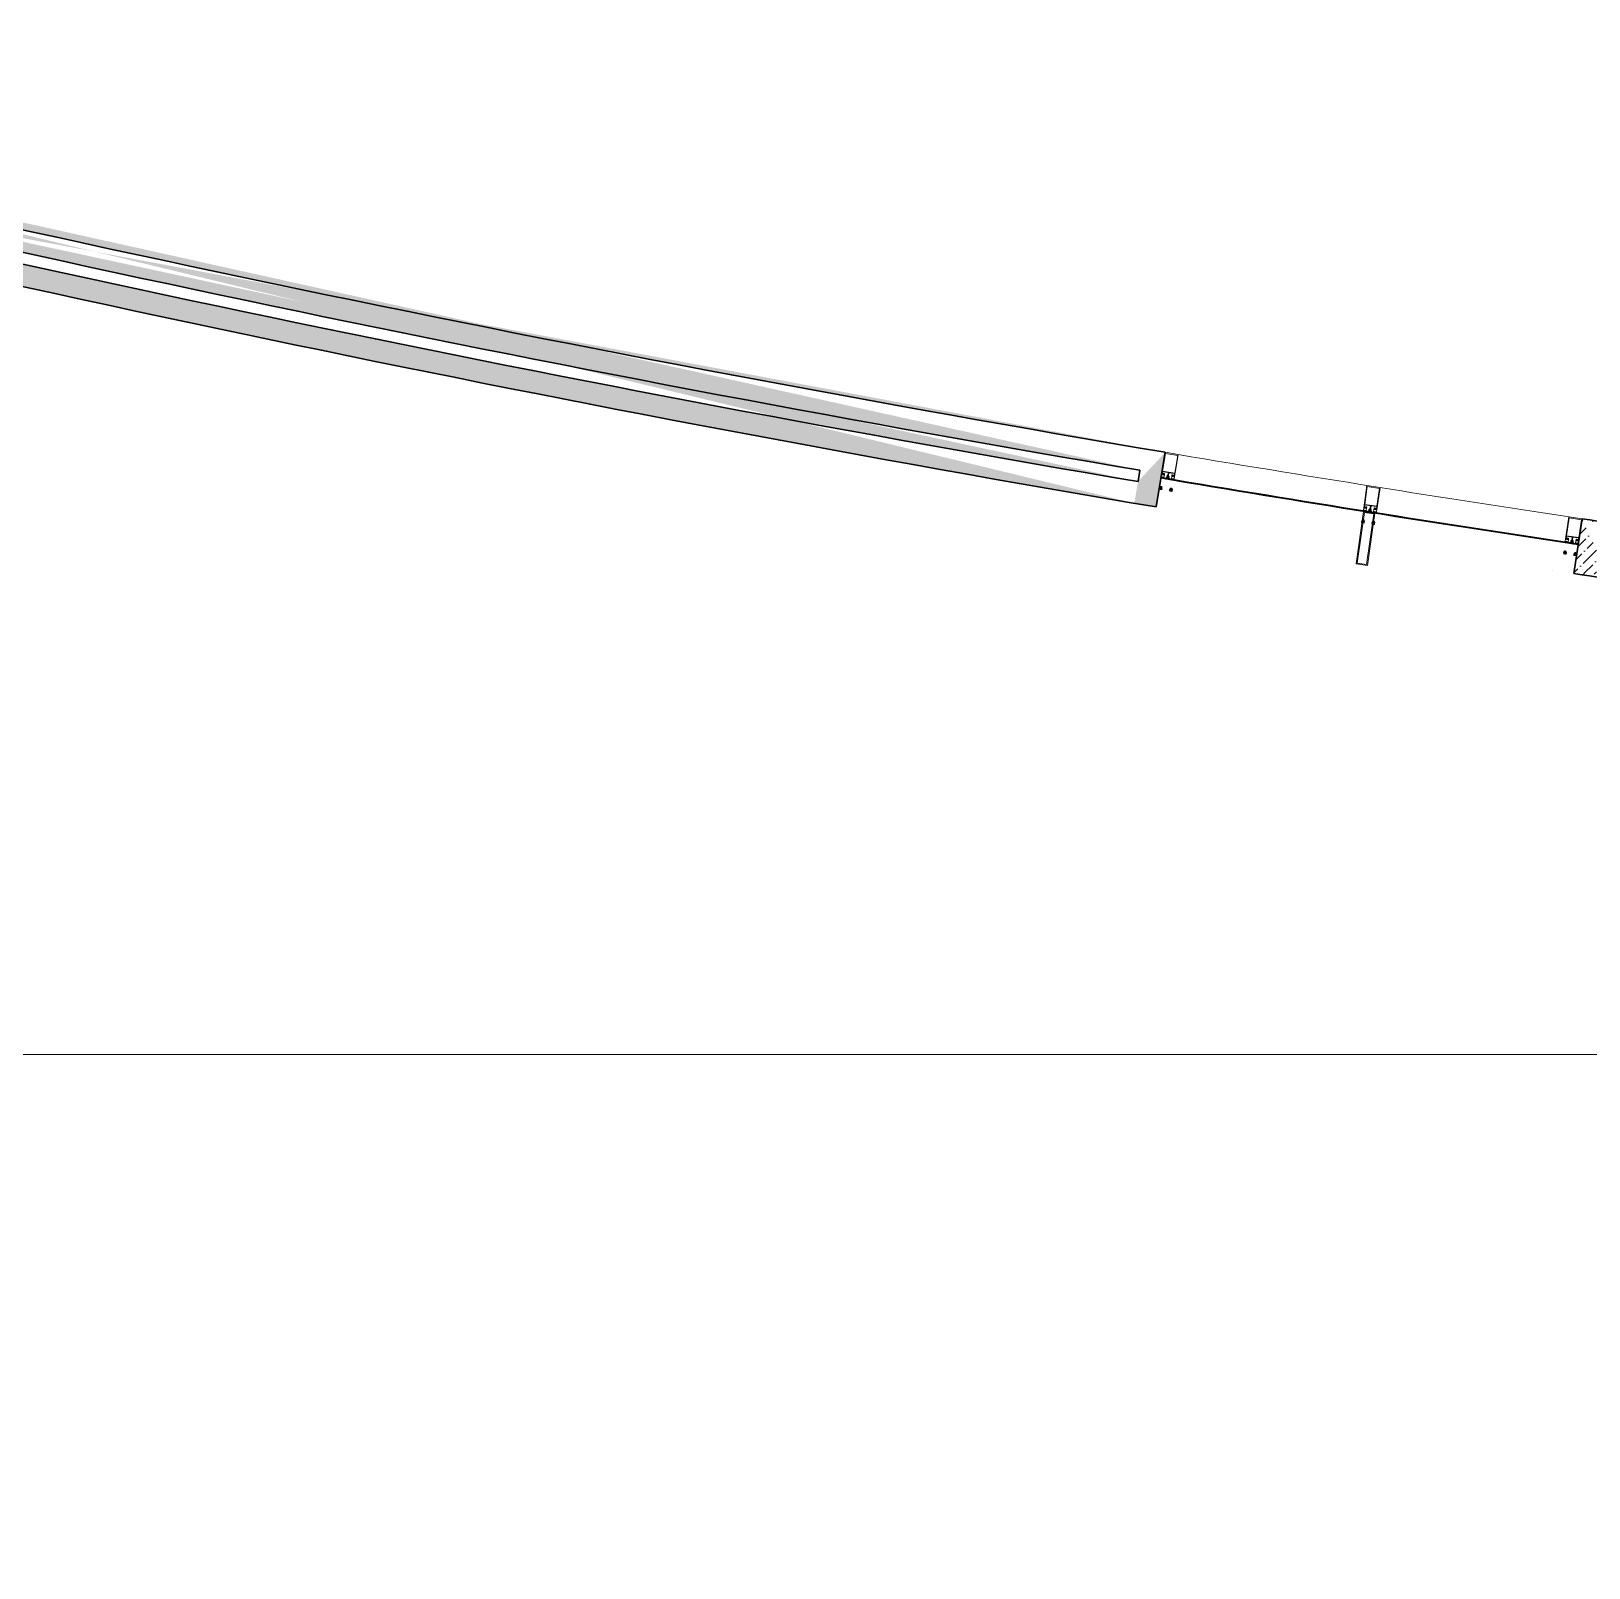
# Model space of a CAD drawing. Header units: millimetres. Extents: x 8275 to 147087, y -297470 to -191881.
# Drawn here: x 24174 to 33031, y -230148 to -221411 of the extents above; entities that cross this region are included whole.
import ezdxf

# ---------------------------------------------------------------- set-up
doc = ezdxf.new("R2010")
doc.units = ezdxf.units.MM
doc.header["$LTSCALE"] = 250
doc.header["$MEASUREMENT"] = 0
for name, color, linetype, lineweight in [('hatch', 9, 'Continuous', 0), ('text', 7, 'Continuous', 9), ('wall', 1, 'Continuous', 30), ('win', 4, 'Continuous', 20)]:
    doc.layers.add(name, color=color, linetype=linetype, lineweight=lineweight)
pattern_1 = [(45, (-2190690.936406204, -138326.6644931042), (23.20194125768359, 85.07378461150648), [109.375, -21.875, 0, -21.875])]

msp = doc.modelspace()

# ---------------------------------------------------------------- hatches: boundary and pattern name
at = {"layer": 'hatch'}
h = msp.add_hatch(dxfattribs=at)
h.set_pattern_fill('ANSI36', color=256, scale=350, style=0)
h.set_pattern_definition(pattern_1)
edge = h.paths.add_edge_path()
edge.add_line((30446.63465187629, -224095.1512550232), (30446.62480889796, -224095.2095647657))
edge.add_line((30478.26020137151, -223907.8016967564), (30467.4409344343, -223971.894966717))
edge.add_line((30622.31285053701, -223805.4101306305), (30569.88104198198, -224116.0158380019))
edge.add_arc((52560.23228580761, -93845.31201020553), 132113.7079322818, 256.0955789812857, 260.4185109187683)
edge.add_arc((52560.23228580761, -93845.31201020553), 131988.7079322818, 256.1380421504838, 260.3642489017976)
edge.add_arc((52560.23228580761, -93845.31201020553), 131923.7079322818, 256.1310756792543, 260.3642221664047)
edge.add_arc((52560.23228580761, -93845.31201020553), 131798.7079322818, 256.061676705728, 260.4185109187681)
edge.add_line((20937.91938775056, -221989.9504021811), (20937.91938775056, -221922.9995345318))
edge.add_line((20812.91938775056, -222087.8164592729), (20812.91938775056, -221763.2839155324))
h = msp.add_hatch(dxfattribs=at)
h.set_pattern_fill('ANSI36', color=256, scale=350, style=0)
h.set_pattern_definition(pattern_1)
edge = h.paths.add_edge_path()
edge.add_line((33069.32635022071, -224513.3509846478), (33069.31757067074, -224513.4094639588))
edge.add_line((33097.53509791265, -224325.4566023016), (33087.88473685621, -224389.7362594473))
edge.add_line((32992.4700142208, -224183.3421176979), (32945.70290085324, -224494.8510856382))
edge.add_line((34655.20877928869, -224462.0777148337), (34651.82318618498, -224526.9894838693))
edge.add_line((34786.54986032541, -224343.758145733), (34770.14275528607, -224658.3305649057))
edge.add_line((34651.82318618544, -224526.9894838693), (33670.13621800696, -224475.7877884235))
edge.add_line((34770.14275528654, -224658.3305649057), (33663.62546203914, -224600.618113492))
edge.add_line((34655.20877928869, -224462.0777148337), (33677.92992780008, -224411.1059328486))
edge.add_line((34786.54986032448, -224343.7581457329), (33684.4406837679, -224286.27560778))
edge.add_arc((52560.23228580761, -93845.31201020553), 131988.7079322818, 261.5161630689517, 261.7766146474776)
edge.add_arc((52560.23228580761, -93845.31201020553), 132113.7079322818, 261.461901051981, 261.7766146474776)
edge.add_arc((52560.23228580761, -93845.31201020553), 131923.7079322818, 261.5161898043445, 261.7711819209457)
edge.add_arc((52560.23228580761, -93845.31201020553), 131798.7079322818, 261.4619010519812, 261.7711819209457)
at = {"layer": 'win', "extrusion": (-0.0004458663702788647, -0.002651600774966944, 0.9999963851017213)}
h = msp.add_hatch(dxfattribs=at)
h.set_pattern_fill('AR-HBONE', color=256, scale=0.4111842104963448, angle=170.4549784204232, style=0)
h.set_pattern_definition([(215.4549784291243, (194898.7831445196, -198208.3957782864), (-0.3857047758754621, -2.293806963962498), [4.934210526705773, -1.644736842235255]), (305.4549784117145, (194897.443388653, -198209.3498293761), (-0.3857047758754621, -2.293806963962498), [4.934210526705778, -1.644736842235257])])
h.paths.add_polyline_path([(30594.62788188198, -224002.6754351573), (30594.28696380902, -224004.7028932304), (30599.69351866582, -224005.6120081041), (30600.03443674996, -224003.5845500216)], flags=16)
h.paths.add_polyline_path([(30658.0476196699, -224013.3394954399), (30657.70670158949, -224015.3669535003), (30652.30014672849, -224014.4578386259), (30652.64106480192, -224012.4303805528)], flags=16)
edge = h.paths.add_edge_path()
edge.add_arc((30602.39979126045, -224018.4470730538), 0.6853070175936324, 170.4549783926026, 350.45497839260264, ccw=False)
edge.add_arc((30601.04815254334, -224018.219794335), 0.6853070175936324, 170.4549783926026, 350.45497839260264, ccw=False)
edge.add_arc((30599.69651382809, -224017.9925156162), 0.6853070184712151, 170.4549783158964, 350.4549783158964, ccw=False)
edge.add_arc((30598.34487510679, -224017.7652368966), 0.6853070185111052, 170.4549784659738, 350.45497846597385, ccw=False)
edge.add_arc((30596.99323639061, -224017.5379581779), 0.685307016775885, 170.4549786218876, 350.45497862188756, ccw=False)
edge.add_arc((30595.64159767862, -224017.3106794597), 0.6853070175936324, 170.4549783926026, 350.45497839260264, ccw=False)
edge.add_arc((30594.28995896198, -224017.0834007409), 0.6853070175936324, 170.4549783934364, 350.4549783934364, ccw=False)
edge.add_arc((30592.9383202458, -224016.8561220221), 0.6853070185310504, 170.4549784659738, 350.45497846597385, ccw=False)
edge.add_arc((30591.58668153381, -224016.6288433041), 0.6853070148412143, 170.454978324234, 350.45497832423405, ccw=False)
edge.add_arc((30590.23504281763, -224016.4015645853), 0.6853070203261056, 170.454978461805, 350.454978461805, ccw=False)
edge.add_arc((30588.88340409633, -224016.1742858657), 0.6853070175936324, 170.4549783926026, 350.45497839260264, ccw=False)
edge.add_arc((30587.53176538434, -224015.9470071477), 0.6853070149010494, 170.454978475979, 350.454978475979, ccw=False)
edge.add_line((30586.85594602927, -224015.8333677887), (30588.88040894523, -224003.793778346))
edge.add_line((30588.88040894803, -224003.7937783559), (30592.66499735668, -224004.430158769))
edge.add_line((30592.66499735203, -224004.4301587683), (30593.00591542639, -224002.4027006861))
edge.add_line((30593.00591542452, -224002.4027006952), (30591.2487850927, -224002.1072383607))
edge.add_line((30591.2487850941, -224002.1072383608), (30593.44236643772, -223999.0014507831))
edge.add_line((30593.44236643772, -223999.0014507831), (30602.24906394092, -224000.4823013343))
edge.add_line((30602.24906394046, -224000.4823013324), (30603.41353353646, -224004.1527468274))
edge.add_line((30603.41353353646, -224004.1527468292), (30601.65640320463, -224003.8572844947))
edge.add_line((30601.65640320463, -224003.8572844948), (30601.31548512701, -224005.8847425671))
edge.add_line((30601.31548512654, -224005.884742567), (30605.10007353054, -224006.5211229793))
edge.add_line((30605.10007353054, -224006.5211229793), (30603.07559928179, -224018.560779788))
edge.add_arc((30645.55911304776, -224025.6177140271), 0.6853070175936324, 170.4549784626389, 350.4549784626388)
edge.add_arc((30646.9107517644, -224025.8449927459), 0.6853070175936324, 170.4549784626389, 350.4549784626388)
edge.add_arc((30648.26239048105, -224026.0722714647), 0.68530701845127, 170.4549785393451, 350.4549785393451)
edge.add_arc((30649.61402920188, -224026.2995501843), 0.6853070185310504, 170.4549783892676, 350.454978389268)
edge.add_arc((30650.96566791387, -224026.5268289024), 0.685307016775885, 170.4549782333538, 350.4549782333543)
edge.add_arc((30652.31730663005, -224026.7541076211), 0.6853070175936324, 170.4549784626389, 350.4549784626388)
edge.add_arc((30653.66894534157, -224026.9813863392), 0.6853070176135776, 170.4549784618052, 350.4549784618051)
edge.add_arc((30655.02058406241, -224027.2086650588), 0.6853070185111052, 170.4549783892676, 350.454978389268)
edge.add_arc((30656.37222277487, -224027.4359437767), 0.6853070148611594, 170.4549785310075, 350.4549785310074)
edge.add_arc((30657.72386149151, -224027.6632224957), 0.6853070203261056, 170.4549783934364, 350.4549783934369)
edge.add_arc((30659.07550021235, -224027.8905012152), 0.6853070175936324, 170.4549784626389, 350.4549784626388)
edge.add_arc((30660.42713892387, -224028.1177799333), 0.6853070149209946, 170.4549783792624, 350.4549783792629)
edge.add_line((30661.10295827987, -224028.2314192923), (30663.11325645095, -224016.2760683768))
edge.add_line((30663.11325645095, -224016.2760683749), (30659.32866804695, -224015.6396879625))
edge.add_line((30659.32866804602, -224015.6396879625), (30659.66958612364, -224013.6122298902))
edge.add_line((30659.66958612503, -224013.6122298902), (30661.42671645686, -224013.9076922247))
edge.add_line((30661.42671645407, -224013.9076922358), (30660.36952870453, -224010.2552862269))
edge.add_line((30660.36952870965, -224010.2552862278), (30651.56283120366, -224008.7744356949))
edge.add_line((30651.56283120505, -224008.7744356857), (30649.26196801264, -224011.8621837581))
edge.add_line((30649.2619680131, -224011.8621837562), (30651.01909834493, -224012.1576460907))
edge.add_line((30651.01909834353, -224012.1576461018), (30650.67818026591, -224014.1851041741))
edge.add_line((30650.67818026544, -224014.1851041741), (30646.89359186144, -224013.5487237617))
edge.add_line((30646.8935918661, -224013.5487237625), (30644.88328236641, -224025.504142054))
at = {"layer": 'win', "extrusion": (-0.0004242848195075504, -0.002654978004927344, 0.9999963855305605)}
h = msp.add_hatch(dxfattribs=at)
h.set_pattern_fill('AR-HBONE', color=256, scale=0.4111842104963448, angle=171.7327229618513, style=0)
h.set_pattern_definition([(216.7327229705523, (195433.0570348797, -194740.3368219068), (-0.3344592656091671, -2.301837431641131), [4.934210526705773, -1.644736842235262]), (306.7327229531425, (195431.738886534, -194741.3205109855), (-0.3344592656091671, -2.301837431641131), [4.934210526705781, -1.644736842235265])])
h.paths.add_polyline_path([(31744.94326062838, -224192.0211305119), (31744.6476376151, -224194.0556865825), (31750.07312046562, -224194.8440146304), (31750.36874348961, -224192.80945855)], flags=16)
h.paths.add_polyline_path([(31808.58502675698, -224201.2683423522), (31808.28940373624, -224203.3028984103), (31802.86392088153, -224202.5145703619), (31803.15954389481, -224200.4800142913)], flags=16)
edge = h.paths.add_edge_path()
edge.add_arc((31753.06492925959, -224207.6155409197), 0.6853070175936324, 171.7327229340307, 351.73272293403073, ccw=False)
edge.add_arc((31751.70855854463, -224207.4184589074), 0.6853070175936324, 171.7327229340307, 351.73272293403073, ccw=False)
edge.add_arc((31750.35218783014, -224207.2213768952), 0.6853070184712151, 171.7327228573245, 351.7327228573245, ccw=False)
edge.add_arc((31748.99581711099, -224207.0242948822), 0.6853070185111052, 171.7327230074019, 351.7327230074019, ccw=False)
edge.add_arc((31747.63944639603, -224206.82721287), 0.685307016775885, 171.7327231633156, 351.73272316331565, ccw=False)
edge.add_arc((31746.28307568573, -224206.6301308582), 0.6853070175936324, 171.7327229340307, 351.73272293403073, ccw=False)
edge.add_arc((31744.92670497077, -224206.433048846), 0.6853070175936324, 171.7327229348645, 351.7327229348645, ccw=False)
edge.add_arc((31743.57033425628, -224206.2359668338), 0.6853070185310504, 171.7327230074019, 351.7327230074019, ccw=False)
edge.add_arc((31742.21396354598, -224206.0388848222), 0.6853070148412143, 171.7327228656621, 351.73272286566214, ccw=False)
edge.add_arc((31740.85759283102, -224205.8418028099), 0.6853070203261056, 171.732723003233, 351.7327230032331, ccw=False)
edge.add_arc((31739.5012221114, -224205.6447207969), 0.6853070175936324, 171.7327229340307, 351.73272293403073, ccw=False)
edge.add_arc((31738.1448514011, -224205.4476387852), 0.6853070149010494, 171.732723017407, 351.73272301740707, ccw=False)
edge.add_line((31737.46666604618, -224205.3490977795), (31739.22215475666, -224193.2673585242))
edge.add_line((31739.22215476038, -224193.2673585341), (31743.01999276469, -224193.8191881689))
edge.add_line((31743.01999276003, -224193.8191881682), (31743.31561577425, -224191.7846320884))
edge.add_line((31743.31561577332, -224191.7846320976), (31741.55233384355, -224191.5284254815))
edge.add_line((31741.55233384401, -224191.5284254815), (31743.67611378629, -224188.3744954971))
edge.add_line((31743.67611378676, -224188.3744954971), (31752.51364295988, -224189.6585972746))
edge.add_line((31752.51364295988, -224189.6585972727), (31753.75967027305, -224193.3021635895))
edge.add_line((31753.75967027305, -224193.3021635915), (31751.99638834328, -224193.0459569754))
edge.add_line((31751.99638834328, -224193.0459569755), (31751.70076532534, -224195.0805130455))
edge.add_line((31751.70076532487, -224195.0805130453), (31755.49860332452, -224195.6323426795))
edge.add_line((31755.49860332452, -224195.6323426795), (31753.7431047858, -224207.7141495367))
edge.add_arc((31796.37341745442, -224213.821989135), 0.6853070175936324, 171.732723004067, 351.7327230040669)
edge.add_arc((31797.72978816892, -224214.0190711473), 0.6853070175936324, 171.732723004067, 351.7327230040669)
edge.add_arc((31799.08615888481, -224214.2161531597), 0.68530701845127, 171.7327230807732, 351.7327230807732)
edge.add_arc((31800.44252960349, -224214.4132351727), 0.6853070185310504, 171.7327229306956, 351.7327229306961)
edge.add_arc((31801.79890031426, -224214.6103171843), 0.685307016775885, 171.7327227747819, 351.7327227747824)
edge.add_arc((31803.15527102828, -224214.8073991965), 0.6853070175936324, 171.732723004067, 351.7327230040669)
edge.add_arc((31804.51164173905, -224215.0044812082), 0.6853070176135776, 171.7327230032332, 351.7327230032332)
edge.add_arc((31805.86801245774, -224215.2015632211), 0.6853070185111052, 171.7327229306956, 351.7327229306961)
edge.add_arc((31807.2243831685, -224215.3986452327), 0.6853070148611594, 171.7327230724356, 351.7327230724355)
edge.add_arc((31808.58075388346, -224215.595727245), 0.6853070203261056, 171.7327229348644, 351.7327229348649)
edge.add_arc((31809.93712460308, -224215.792809258), 0.6853070175936324, 171.732723004067, 351.7327230040669)
edge.add_arc((31811.29349531338, -224215.9898912695), 0.6853070149209946, 171.7327229206905, 351.7327229206909)
edge.add_line((31811.97168066876, -224216.0884322754), (31813.71488659189, -224204.0912264608))
edge.add_line((31813.71488659095, -224204.0912264588), (31809.91704859131, -224203.5393968247))
edge.add_line((31809.91704859084, -224203.5393968246), (31810.21267160878, -224201.5048407546))
edge.add_line((31810.21267160971, -224201.5048407548), (31811.97595353948, -224201.7610473708))
edge.add_line((31811.97595353716, -224201.7610473818), (31810.83758365654, -224198.1331237875))
edge.add_line((31810.83758366213, -224198.1331237883), (31802.00005448621, -224196.8490220292))
edge.add_line((31802.00005448714, -224196.8490220199), (31799.76861710998, -224199.9873092627))
edge.add_line((31799.76861710998, -224199.9873092609), (31801.53189903975, -224200.243515877))
edge.add_line((31801.53189903882, -224200.243515888), (31801.23627602088, -224202.278071958))
edge.add_line((31801.23627601995, -224202.278071958), (31797.4384380203, -224201.7262423238))
edge.add_line((31797.43843802542, -224201.7262423245), (31795.69522227871, -224213.7235157511))
at = {"layer": 'win', "extrusion": (-0.0004020762945658601, -0.00265859326398076, 0.9999963851017215)}
h = msp.add_hatch(dxfattribs=at)
h.set_pattern_fill('AR-HBONE', color=256, scale=0.4111842104963466, angle=171.3999300556425, style=0)
h.set_pattern_definition([(216.3999300643436, (196749.9354767553, -195869.3200056085), (-0.3478233845464603, -2.299855964015739), [4.934210526705801, -1.644736842235269]), (306.3999300469338, (196748.6116370843, -195870.2960218939), (-0.3478233845464603, -2.299855964015739), [4.934210526705832, -1.644736842235284])])
h.paths.add_polyline_path([(32893.51864795294, -224369.7579603454), (32893.21121261548, -224371.7907650296), (32898.63202510215, -224372.6105926078), (32898.93946045032, -224370.577787914)], flags=16)
h.paths.add_polyline_path([(32957.1056299787, -224379.3746666253), (32956.7981946338, -224381.407471297), (32951.37738214293, -224380.5876437181), (32951.68481748039, -224378.5548390339)], flags=16)
edge = h.paths.add_edge_path()
edge.add_arc((32901.54960258259, -224385.3992807839), 0.6853070175936359, 171.3999300278219, 351.399930027822, ccw=False)
edge.add_arc((32900.19439945836, -224385.1943238889), 0.6853070175936359, 171.3999300278219, 351.399930027822, ccw=False)
edge.add_arc((32898.83919633506, -224384.9893669942), 0.6853070184712186, 171.3999299511157, 351.3999299511157, ccw=False)
edge.add_arc((32897.48399320664, -224384.7844100986), 0.6853070185111086, 171.3999301011931, 351.39993010119315, ccw=False)
edge.add_arc((32896.12879008288, -224384.5794532037), 0.6853070167758885, 171.3999302571068, 351.39993025710686, ccw=False)
edge.add_arc((32894.7735869633, -224384.3744963094), 0.6853070175936359, 171.3999300278219, 351.399930027822, ccw=False)
edge.add_arc((32893.41838383954, -224384.1695394145), 0.6853070175936359, 171.3999300286556, 351.3999300286557, ccw=False)
edge.add_arc((32892.06318071624, -224383.9645825197), 0.6853070185310538, 171.3999301011931, 351.39993010119315, ccw=False)
edge.add_arc((32890.70797759667, -224383.7596256255), 0.6853070148412177, 171.3999299594533, 351.3999299594534, ccw=False)
edge.add_arc((32889.35277447291, -224383.5546687306), 0.685307020326109, 171.3999300970242, 351.3999300970243, ccw=False)
edge.add_arc((32887.99757134402, -224383.349711835), 0.6853070175936359, 171.3999300278219, 351.399930027822, ccw=False)
edge.add_arc((32886.64236822492, -224383.1447549408), 0.6853070149010528, 171.3999301111982, 351.3999301111983, ccw=False)
edge.add_line((32885.96476666536, -224383.0422764937), (32887.79040012136, -224370.9709374408))
edge.add_line((32887.79040012509, -224370.9709374507), (32891.5849688747, -224371.5448167568))
edge.add_line((32891.58496887004, -224371.5448167562), (32891.89240420843, -224369.5120120628))
edge.add_line((32891.89240420703, -224369.512012072), (32890.13064014539, -224369.2455681085))
edge.add_line((32890.13064014586, -224369.2455681086), (32892.27270323271, -224366.1040268751))
edge.add_line((32892.27270323317, -224366.1040268751), (32901.10262488481, -224367.4394380063))
edge.add_line((32901.10262488481, -224367.4394380044), (32902.327468256, -224371.09018016))
edge.add_line((32902.327468256, -224371.0901801619), (32900.56570419436, -224370.8237361984))
edge.add_line((32900.56570419483, -224370.8237361985), (32900.25826885318, -224372.856540882))
edge.add_line((32900.25826885225, -224372.8565408819), (32904.05283759721, -224373.4304201874))
edge.add_line((32904.05283759721, -224373.4304201874), (32902.22719392087, -224385.501826784))
edge.add_arc((32944.82131132716, -224391.8571729678), 0.6853070175936359, 171.3999300978582, 351.3999300978581)
edge.add_arc((32946.17651445093, -224392.0621298627), 0.6853070175936359, 171.3999300978582, 351.3999300978581)
edge.add_arc((32947.53171757562, -224392.2670867577), 0.6853070184512734, 171.3999301745644, 351.3999301745643)
edge.add_arc((32948.88692070358, -224392.4720436533), 0.6853070185310538, 171.3999300244868, 351.3999300244873)
edge.add_arc((32950.24212382315, -224392.6770005475), 0.6853070167758885, 171.3999298685731, 351.3999298685736)
edge.add_arc((32951.59732694644, -224392.8819574423), 0.6853070175936359, 171.3999300978582, 351.3999300978581)
edge.add_arc((32952.95253006602, -224393.0869143365), 0.685307017613581, 171.3999300970244, 351.3999300970243)
edge.add_arc((32954.30773319397, -224393.2918712321), 0.6853070185111086, 171.3999300244868, 351.3999300244873)
edge.add_arc((32955.66293631354, -224393.4968281263), 0.6853070148611629, 171.3999301662268, 351.3999301662267)
edge.add_arc((32957.01813943777, -224393.7017850212), 0.685307020326109, 171.3999300286556, 351.3999300286562)
edge.add_arc((32958.37334256619, -224393.9067419168), 0.6853070175936359, 171.3999300978582, 351.3999300978581)
edge.add_arc((32959.7285456853, -224394.1116988109), 0.685307014920998, 171.3999300144816, 351.3999300144822)
edge.add_line((32960.40614724532, -224394.2141772581), (32962.21900712559, -224382.2272988778))
edge.add_line((32962.21900712466, -224382.2272988759), (32958.4244383797, -224381.6534195704))
edge.add_line((32958.42443837924, -224381.6534195704), (32958.73187372088, -224379.6206148869))
edge.add_line((32958.73187372228, -224379.620614887), (32960.49363778392, -224379.8870588504))
edge.add_line((32960.49363778159, -224379.8870588614), (32959.37635916937, -224376.2525844711))
edge.add_line((32959.37635917449, -224376.2525844719), (32950.54643752007, -224374.9171733591))
edge.add_line((32950.546437521, -224374.9171733498), (32948.29680967284, -224378.0424467989))
edge.add_line((32948.29680967284, -224378.0424467971), (32950.05857373448, -224378.3088907605))
edge.add_line((32950.05857373355, -224378.3088907716), (32949.7511383919, -224380.3416954551))
edge.add_line((32949.75113839097, -224380.341695455), (32945.95656964602, -224379.7678161496))
edge.add_line((32945.95656965114, -224379.7678161503), (32944.14369955473, -224391.7547620843))

# ---------------------------------------------------------------- linework, layer by layer
msp.add_line((32822.09701058571, -224476.234228007, -27227.72958325168), (32822.08823103574, -224476.2927073178, -27227.86530261567))
at = {"layer": 'text', "linetype": 'ByBlock', "ltscale": 100, "elevation": -15927.22569249856}
for points in [[(8274.661579479929, -191880.7524215258), (143047.4073980691, -191880.7524215258), (143047.4073980691, -227228.6701686436), (8274.661579479929, -227228.6701686436)], [(8274.661579479929, -227228.6701686436), (143047.4073980691, -227228.6701686436), (143047.4073980691, -262576.5879157615), (8274.661579479929, -262576.5879157615)]]:
    msp.add_lwpolyline(points, close=True, dxfattribs=at)
at = {"layer": 'wall'}
for p, q in [((30622.31285053701, -223805.4101306305, -26454.75689331145), (30569.88104198198, -224116.0158380019, -27227.86530261567)), ((30478.26020137151, -223907.8016967564, -26761.40060061797), (30467.4409344343, -223971.8949667171, -26920.93097887691)), ((30446.63465187629, -224095.1512550232, -27227.72016763836), (30446.62480889796, -224095.2095647657, -27227.86530261567)), ((32992.4700142208, -224183.3421176979, -26504.91220248541), (32945.70290085324, -224494.8510856383, -27227.86530261567))]:
    msp.add_line(p, q, dxfattribs=at)
for radius, start, end in [(131798.7079322818, 256.0616766934007, 260.4185109296832), (131923.7079322818, 256.1310756739641, 260.3642221799022), (131988.7079322818, 256.138042156995, 260.3642488903189), (132113.7079322818, 256.0955789762806, 260.4185109296832), (131798.7079322818, 261.4619010469062, 261.7711819156536), (132113.7079322818, 261.4619010469062, 261.776614638413)]:
    msp.add_arc((52560.23228580761, -93845.31201020553, -27227.86530261567), radius, start, end, dxfattribs=at)
at = {"layer": 'win', "extrusion": (-0.0004458663702787265, -0.002651600774966949, 0.9999963851017214)}
for p, q in [((30625.37608305248, -223956.6369445959, -23816.26615304314), (30623.79716710257, -223957.7613006453, -23816.26615304314)), ((30625.16082969145, -223949.6514968589, -23816.26615304314), (30626.28519144305, -223951.230408748, -23816.26615304314)), ((30626.28519144305, -223951.230408748, -23816.26615304314), (30625.37608305248, -223956.6369445959, -23816.26615304314)), ((30645.20813534199, -223954.4122996121, -23816.26615304315), (30644.2990269491, -223959.8188354709, -23816.26615304315)), ((30644.2990269491, -223959.8188354709, -23816.26615304315), (30645.42338870489, -223961.3977473607, -23816.26615304315)), ((30646.78705128958, -223953.2879435737, -23816.26615304315), (30645.20813534199, -223954.4122996121, -23816.26615304315))]:
    msp.add_line(p, q, dxfattribs=at)
at = {"layer": 'win', "extrusion": (-0.0004242848195074101, -0.002654978004927364, 0.9999963855305606)}
for p, q in [((31775.53712754953, -224145.4524273223, -23816.26645735111), (31773.98367612786, -224146.6117119218, -23816.26650900337)), ((31775.16615976044, -224138.4735164481, -23816.26651253684), (31776.32544996892, -224140.026963683, -23816.26645970676)), ((31776.32544996892, -224140.026963683, -23816.26645970676), (31775.53712754953, -224145.4524273223, -23816.26645735111)), ((31795.31464136369, -224142.7861021174, -23816.26572833036), (31794.52631894243, -224148.2115657678, -23816.26572597471)), ((31794.52631894243, -224148.2115657678, -23816.26572597471), (31795.68560915464, -224149.7650130033, -23816.26567314463)), ((31796.8680927821, -224141.6268175289, -23816.2656766781), (31795.31464136369, -224142.7861021174, -23816.26572833036))]:
    msp.add_line(p, q, dxfattribs=at)
at = {"layer": 'win', "extrusion": (-0.0004020762945657206, -0.002658593263980774, 0.9999963851017214)}
for p, q in [((32923.49064165703, -224323.2252578756, -23816.26615304314), (32921.93048299267, -224324.375500044, -23816.26615304314)), ((32923.16021557036, -224316.2443100391, -23816.26615304314), (32924.31046337332, -224317.8044645487, -23816.26615304314)), ((32924.31046337332, -224317.8044645487, -23816.26615304314), (32923.49064165703, -224323.2252578756, -23816.26615304314)), ((32943.28330862918, -224320.6738509234, -23816.26615304315), (32942.46348691056, -224326.0946442613, -23816.26615304315)), ((32942.46348691056, -224326.0946442613, -23816.26615304315), (32943.61373471771, -224327.6547987716, -23816.26615304315)), ((32944.84346729075, -224319.523608766, -23816.26615304315), (32943.28330862918, -224320.6738509234, -23816.26615304315))]:
    msp.add_line(p, q, dxfattribs=at)
at = {"layer": 'win', "extrusion": (-0.0004458663702787265, -0.002651600774966949, 0.9999963851017214), "elevation": -26647.97773718834}
msp.add_lwpolyline([(30627.15461486009, -224019.6806240789), (30627.60435885662, -224020.3121910468), (30626.97279188538, -224020.7619350484), (30626.51823444593, -224023.4652124823), (30626.96797844741, -224024.0967794514), (30626.33641146965, -224024.5465234516), (30625.88185403474, -224027.2498008868), (30626.33629924716, -224027.8879696845, 0.9606708062894292), (30629.86858656766, -224028.337128654), (30631.9588817303, -224015.9060313152, 0.1989123673796638), (30631.5355658449, -224014.0658529876), (30628.78584856907, -224010.2044771206, -0.1989123673796519), (30628.36253268303, -224008.3642987857), (30630.97891413454, -223992.80453814), (30660.98529361313, -223997.8501256933, -0.414213562373095), (30663.00914161103, -224000.69217707), (30662.35003331967, -224004.6119293547, -0.414213562373095), (30659.50798194536, -224006.6357773453), (30650.85749416424, -224005.1811935533, 0.414213562373095), (30648.01544278364, -224007.2050415427), (30646.94723280889, -224013.5577435001), (30650.73182120976, -224014.1941239234), (30651.07273928692, -224012.1666658399), (30649.31560894867, -224011.8712035156), (30649.88380574779, -224008.4921067225), (30662.04855419394, -224010.5376151916), (30661.48035739462, -224013.9167119734), (30659.72322705791, -224013.6212496495), (30659.38230898797, -224015.6487077112), (30663.16689738974, -224016.2850881233), (30684.50990382178, -223889.3572975432), (30610.16977447682, -223876.8569680179), (30588.82676804399, -224003.7847586094), (30592.6113564462, -224004.4211390213), (30592.95227452365, -224002.3936809382), (30591.19514418939, -224002.0982186143), (30591.76334099304, -223998.7191218221), (30603.92808942287, -224000.7646302884), (30603.35989263039, -224004.1437270826), (30601.60276230145, -224003.8482647488), (30601.26184421989, -224005.8757228201), (30605.04643262777, -224006.5121032216), (30606.11464260334, -224000.1594012643, 0.414213562373095), (30604.09079461332, -223997.3173498809), (30595.44030683247, -223995.8627660885, -0.414213562373095), (30593.41645883628, -223993.0207147042), (30594.07556712305, -223989.1009624304, -0.414213562373095), (30596.91761850577, -223987.07711443), (30626.92399799068, -223992.1227019846), (30624.30761653481, -224007.6824626291, -0.1989123673796519), (30623.30574349386, -224009.2829947413), (30619.44436763125, -224012.0327120187, 0.1989123673796638), (30618.44249457505, -224013.6332441361), (30616.35219941124, -224026.0643414672, 0.9606708062894292), (30619.83713038433, -224026.7951312251), (30620.47529918013, -224026.3406860021), (30620.92985661483, -224023.6374085782), (30620.4801126167, -224023.0058416025), (30621.11167958657, -224022.5560975969), (30621.56623702794, -224019.8528201742), (30621.11649302911, -224019.2212531984), (30621.74806000355, -224018.7715091939), (30622.20261743846, -224016.06823177), (30621.75287343998, -224015.4366647943), (30625.542275276, -224012.7382008024), (30628.24073926851, -224016.5276026432), (30627.60917229841, -224016.9773466443)], format="xyb", close=True, dxfattribs=at)
at = {"layer": 'win', "extrusion": (-0.0004458663702787265, -0.002651600774966949, 0.9999963851017214)}
for points, elevation in [([(30611.96393703149, -223882.7180803208), (30594.93922625345, -223983.964735305), (30663.8728007369, -223995.5559499558), (30680.89751151715, -223894.3092949624)], -26647.97773718847), ([(30594.62788189786, -224002.6754351582), (30594.28696382878, -224004.7028932316), (30599.69351868544, -224005.6120081052), (30600.03443676481, -224003.5845500223)], -26647.97773718842), ([(30658.04761968312, -224013.3394954401), (30657.70670160811, -224015.3669535013), (30652.3001467457, -224014.4578386269), (30652.64106481864, -224012.4303805536)], -26647.97773718835)]:
    msp.add_lwpolyline(points, close=True, dxfattribs=dict(at, elevation=elevation))
for points, elevation in [([(30603.07561063426, -224018.5607124137, -0.9999999999999999), (30601.72397191648, -224018.3334336945, -0.9999999999999999), (30600.37233320177, -224018.1061549761, -0.9999999999999999), (30599.02069448705, -224017.8788762574, -0.9999999999999999), (30597.66905576648, -224017.651597538, -0.9999999999999999), (30596.31741705156, -224017.424318827, -0.9999999999999999), (30594.96577833411, -224017.1970401006, -0.9999999999999999), (30593.6141396171, -224016.9697613817, -0.9999999999999999), (30592.26250090724, -224016.7424826637, -0.9999999999999999), (30590.91086219433, -224016.5152039457, -0.9999999999999999), (30589.5592234717, -224016.2879252259, -0.9999999999999999), (30588.20758475771, -224016.0606465075, -0.9999999999999999), (30586.8559460475, -224015.8333677893), (30588.88040896817, -224003.7937783573), (30592.61135644607, -224004.421139016), (30592.9522745267, -224002.3936809438), (30591.24878511211, -224002.1072383618), (30593.44236645338, -223999.0014507839), (30602.24906396136, -224000.4823013338), (30603.41353355602, -224004.1527468301), (30601.60276230525, -224003.848264749), (30601.26184422105, -224005.8757228203), (30605.10007354866, -224006.5211229802), (30603.07559929873, -224018.5607797964)], -26649.32201574276), ([(30644.88329370889, -224025.5040746687, 0.9999999999999999), (30646.23493242489, -224025.7313533875, 0.9999999999999999), (30647.58657113844, -224025.9586321056, 0.9999999999999999), (30648.93820985901, -224026.1859108253, 0.9999999999999999), (30650.28984857486, -224026.413189544, 0.9999999999999999), (30651.64148728826, -224026.6404682623, 0.9999999999999999), (30652.99312600313, -224026.8677469807, 0.9999999999999999), (30654.34476471773, -224027.0950256997, 0.9999999999999999), (30655.69640343436, -224027.3223044184, 0.9999999999999999), (30657.04804214998, -224027.5495831366, 0.9999999999999999), (30658.39968086781, -224027.776861856, 0.9999999999999999), (30659.7513195855, -224028.0041405748, 0.9999999999999999), (30661.10295829465, -224028.2314192925), (30663.1132564647, -224016.2760683754), (30659.32866806494, -224015.6396879635), (30659.66958614271, -224013.6122298912), (30661.42671646967, -224013.9076922364), (30660.36952872972, -224010.2552862288), (30651.56283122436, -224008.7744356867), (30649.26196802998, -224011.8621837572), (30651.01909836168, -224012.1576461027), (30650.67818028565, -224014.1851041752), (30646.89359188188, -224013.5487237633), (30644.88328238538, -224025.5041420456)], -26649.32201574268)]:
    msp.add_lwpolyline(points, format="xyb", dxfattribs=dict(at, elevation=elevation))
at = {"layer": 'win', "extrusion": (-0.0004242848195074101, -0.002654978004927364, 0.9999963855305606), "elevation": -26646.54745045317}
msp.add_lwpolyline([(31777.84110444163, -224208.2967773864), (31778.30481991957, -224208.918158471), (31777.68343883293, -224209.3818739546), (31777.28927480504, -224212.0946153856), (31777.75299028918, -224212.7159964714), (31777.13160919366, -224213.1797119534), (31776.73744517087, -224215.8924533853), (31777.20600791132, -224216.5203298259, 0.9606708062894292), (31780.74743271222, -224216.8906106322), (31782.56000706572, -224204.415992838, 0.1989123673796638), (31782.09576230203, -224202.5857115985), (31779.26062392856, -224198.7866118245, -0.1989123673796519), (31778.79637916373, -224196.956330578), (31781.06514292716, -224181.3420962308), (31811.17657277255, -224185.7173169001, -0.414213562373095), (31813.26329243835, -224188.5135318021), (31812.69175459708, -224192.4470068828, -0.414213562373095), (31809.89553969614, -224194.5337265419), (31801.21476712481, -224193.2724016714, 0.414213562373095), (31798.41855221907, -224195.3591213297), (31797.49226676513, -224201.73406368), (31801.29010476347, -224202.2858933253), (31801.58572777818, -224200.2513372438), (31799.82244584149, -224199.9951306383), (31800.31515087676, -224196.604203849), (31812.52248730646, -224198.3779419593), (31812.02978227369, -224201.7688687372), (31810.26650034049, -224201.512662132), (31809.97087732822, -224203.5472181912), (31813.76871532615, -224204.0990478253), (31832.27605183742, -224076.7268905833), (31757.67566257404, -224065.8873799158), (31739.16832606539, -224193.259537169), (31742.96616406372, -224193.8113668028), (31743.261787084, -224191.7768107218), (31741.49850515077, -224191.5206041165), (31741.99121018709, -224188.129677328), (31754.1985466036, -224189.9034154359), (31753.70584157873, -224193.2943422262), (31751.94255965088, -224193.0381356108), (31751.64693662752, -224195.07269168), (31755.44477463368, -224195.6245213033), (31756.37106008849, -224189.2495789533, 0.414213562373095), (31754.28434042828, -224186.4533640441), (31745.60356785567, -224185.1920391734, -0.414213562373095), (31743.51684818837, -224182.3958242636), (31744.08838602933, -224178.4623491939, -0.414213562373095), (31746.88460093972, -224176.3756295249), (31776.99603078778, -224180.7508501947), (31774.72726701821, -224196.3650845409, -0.1989123673796519), (31773.7613333644, -224197.9875594427), (31769.96223359688, -224200.8226978167, 0.1989123673796638), (31768.9962999247, -224202.4451727238), (31767.18372557129, -224214.9197905108, 0.9606708062894292), (31770.68408588626, -224215.5726880768), (31771.31196232366, -224215.1041253265), (31771.70612634556, -224212.3913839059), (31771.24241086546, -224211.770002813), (31771.86379195073, -224211.306287326), (31772.25795598017, -224208.5935459062), (31771.79424050103, -224207.9721648135), (31772.41562159323, -224207.508449327), (31772.80978561143, -224204.7957079062), (31772.34607013418, -224204.1743268134), (31776.07435666834, -224201.3920339302), (31778.85664955575, -224205.1203204716), (31778.235268465, -224205.5840359549)], format="xyb", close=True, dxfattribs=at)
at = {"layer": 'win', "extrusion": (-0.0004242848195074101, -0.002654978004927364, 0.9999963855305606)}
for points, elevation in [([(31759.60007595312, -224071.7070267994), (31744.83729767398, -224173.308140475), (31814.01220407899, -224183.3593230939), (31828.77498236132, -224081.7582094095)], -26646.54745045329), ([(31744.94326064975, -224192.0211305125), (31744.64763763861, -224194.0556865833), (31750.07312048881, -224194.8440146311), (31750.36874350964, -224192.8094585506)], -26646.54745045324), ([(31808.58502677326, -224201.2683423523), (31808.28940375665, -224203.3028984109), (31802.86392090139, -224202.5145703628), (31803.15954391648, -224200.4800142917)], -26646.54745045317)]:
    msp.add_lwpolyline(points, close=True, dxfattribs=dict(at, elevation=elevation))
at = {"layer": 'win', "extrusion": (-3.797185432971928e-05, 3.740874667317784e-06, 0.9999999992720721)}
for points, elevation in [([(31770.68489650447, -224448.237761338), (31813.82205528918, -224151.3553173774), (31749.4975257624, -224142.0089329742), (31706.36036697862, -224438.8913769347)], -27231.65534951194), ([(31766.45580841768, -224442.5707679586), (31808.15506191001, -224155.5844054636), (31753.72661385038, -224147.6759263533), (31712.02736035745, -224434.6622888482)], -27231.65534951196)]:
    msp.add_lwpolyline(points, close=True, dxfattribs=dict(at, elevation=elevation))
at = {"layer": 'win', "extrusion": (-0.0004242848195074101, -0.002654978004927364, 0.9999963855305606)}
for points, elevation in [([(31753.7431146355, -224207.7140819264, -0.9999999999999999), (31752.38674391965, -224207.5169999137, -0.9999999999999999), (31751.03037320749, -224207.3199179014, -0.9999999999999999), (31749.67400249207, -224207.1228358896, -0.9999999999999999), (31748.3176317736, -224206.9257538769, -0.9999999999999999), (31746.96126106092, -224206.728671872, -0.9999999999999999), (31745.60489034355, -224206.5315898524, -0.9999999999999999), (31744.2485196323, -224206.3345078399, -0.9999999999999999), (31742.89214891863, -224206.1374258282, -0.9999999999999999), (31741.53577820877, -224205.940343817, -0.9999999999999999), (31740.17940748881, -224205.7432618037, -0.9999999999999999), (31738.82303677598, -224205.5461797915, -0.9999999999999999), (31737.46666606758, -224205.3490977802), (31739.22215478472, -224193.2673585351), (31742.96616406443, -224193.8113667974), (31743.26178708508, -224191.7768107278), (31741.55233386661, -224191.5284254823), (31743.67611380647, -224188.3744954978), (31752.51364298417, -224189.658597274), (31753.75967029707, -224193.3021635923), (31751.94255965639, -224193.0381356112), (31751.64693663, -224195.0726916804), (31755.4986033451, -224195.6323426802), (31753.74310480654, -224207.7141495448)], -26647.89172900759), ([(31795.69523211797, -224213.7234481296, 0.9999999999999999), (31797.0516028333, -224213.9205301421, 0.9999999999999999), (31798.40797354494, -224214.1176121539, 0.9999999999999999), (31799.76434426582, -224214.3146941668, 0.9999999999999999), (31801.12071498159, -224214.5117761791, 0.9999999999999999), (31802.47708569148, -224214.7088581911, 0.9999999999999999), (31803.83345640402, -224214.9059402027, 0.9999999999999999), (31805.18982711829, -224215.1030222152, 0.9999999999999999), (31806.54619783217, -224215.3001042273, 0.9999999999999999), (31807.90256854633, -224215.4971862391, 0.9999999999999999), (31809.25893926403, -224215.694268252, 0.9999999999999999), (31810.61530997798, -224215.8913502645, 0.9999999999999999), (31811.97168068691, -224216.0884322757), (31813.71488661018, -224204.0912264593), (31809.91704861341, -224203.5393968255), (31810.21267163328, -224201.5048407558), (31811.97595355766, -224201.7610473824), (31810.83758368616, -224198.1331237892), (31802.00005450945, -224196.8490220208), (31799.76861713082, -224199.9873092619), (31801.53189906072, -224200.2435158891), (31801.23627604184, -224202.2780719587), (31797.43843804761, -224201.7262423254), (31795.6952222992, -224213.7235157424)], -26647.8917290075)]:
    msp.add_lwpolyline(points, format="xyb", dxfattribs=dict(at, elevation=elevation))
at = {"layer": 'win', "extrusion": (-0.0004020762945657206, -0.002658593263980774, 0.9999963851017214), "elevation": -26645.02004349338}
msp.add_lwpolyline([(32926.32140300528, -224386.2244131995), (32926.7815014934, -224386.8484772009), (32926.15743748876, -224387.308575695), (32925.74752369615, -224390.0189819441), (32926.20762219068, -224390.6430459465), (32925.58355817949, -224391.1031444391), (32925.17364439252, -224393.8135506891), (32925.63855233364, -224394.444138091, 0.9606708062894292), (32929.17776669335, -224394.8349823067), (32931.06276678596, -224382.3711029123, 0.1989123673796638), (32930.60916067565, -224380.5381560742), (32927.79613643408, -224376.7226530524, -0.1989123673796519), (32927.34253032102, -224374.889706207), (32929.70194796196, -224359.2889129046), (32959.7874572863, -224363.8389559675, -0.414213562373095), (32961.85790049819, -224366.6472439946), (32961.26352549803, -224370.577333061, -0.414213562373095), (32958.45523747238, -224372.6477762678), (32949.78193748371, -224371.3360521488, 0.414213562373095), (32946.97364945355, -224373.4064953546), (32946.01035205113, -224379.7759500275), (32949.80492079369, -224380.349829344), (32950.11235613497, -224378.3170246492), (32948.35059206539, -224378.0505806959), (32948.86298430678, -224374.6625728839), (32961.05981241792, -224376.5071849377), (32960.5474201795, -224379.8951927384), (32958.78565611269, -224379.6287487857), (32958.47822077807, -224381.6615534587), (32962.27278952195, -224382.2354327636), (32981.51962945164, -224254.9729202245), (32906.98345769395, -224243.7002910138), (32887.73661776449, -224370.9628035644), (32891.53118650802, -224371.5366828695), (32891.83862185017, -224369.503878175), (32890.07685778484, -224369.2374342224), (32890.58925002995, -224365.8494264112), (32902.78607812614, -224367.6940384625), (32902.27368589523, -224371.0820462756), (32900.51192183633, -224370.8156023126), (32900.20448648868, -224372.8484069952), (32903.9990552414, -224373.4222862901), (32904.96235264298, -224367.0528316175, 0.414213562373095), (32902.8919094349, -224364.2445435835), (32894.21860944376, -224362.9328194644, -0.414213562373095), (32892.14816623284, -224360.1245314295), (32892.74254123154, -224356.1944423738, -0.414213562373095), (32895.55082926549, -224354.1239991572), (32925.63633859664, -224358.6740422208), (32923.27692094882, -224374.274835522, -0.1989123673796519), (32922.30157976827, -224375.8916726239), (32918.48607675487, -224378.7046968649, 0.1989123673796638), (32917.51073555512, -224380.3215339723), (32915.62573546231, -224392.7854133592, 0.9606708062894292), (32919.12224450852, -224393.4586310517), (32919.75283190869, -224392.9937230999), (32920.16274569502, -224390.2833168613), (32919.70264720463, -224389.6592528518), (32920.32671120683, -224389.1991543542), (32920.73662499909, -224386.4887481164), (32920.27652650904, -224385.864684107), (32920.90059051933, -224385.4045856101), (32921.31050430263, -224382.6941793713), (32920.85040581485, -224382.0701153617), (32924.59478984951, -224379.309524415), (32927.35538079968, -224383.0539084563), (32926.73131679248, -224383.5140069499)], format="xyb", close=True, dxfattribs=at)
at = {"layer": 'win', "extrusion": (-0.0004020762945657206, -0.002658593263980774, 0.9999963851017214)}
for points, elevation in [([(32908.8740363609, -224249.5310172989), (32893.52137742945, -224351.0446705004), (32962.63673669548, -224361.497472132), (32977.98939562936, -224259.9838189215)], -26645.02004349351), ([(32893.51864797068, -224369.757960346), (32893.2112126362, -224371.7907650307), (32898.63202512236, -224372.6105926087), (32898.93946046686, -224370.5777879146)], -26645.02004349346), ([(32957.10562999262, -224379.3746666254), (32956.79819465097, -224381.4074712978), (32951.37738216024, -224380.5876437191), (32951.68481749757, -224378.5548390347)], -26645.02004349339)]:
    msp.add_lwpolyline(points, close=True, dxfattribs=dict(at, elevation=elevation))
for points, elevation in [([(32902.22720415812, -224385.5017592316, -0.9999999999999999), (32900.87200103476, -224385.2968023368, -0.9999999999999999), (32899.51679791085, -224385.0918454419, -0.9999999999999999), (32898.16159478854, -224384.8868885471, -0.9999999999999999), (32896.80639166088, -224384.681931652, -0.9999999999999999), (32895.45118853878, -224384.4769747647, -0.9999999999999999), (32894.09598541291, -224384.272017862, -0.9999999999999999), (32892.74078229124, -224384.0670609671, -0.9999999999999999), (32891.38557917039, -224383.862104073, -0.9999999999999999), (32890.03037605277, -224383.6571471788, -0.9999999999999999), (32888.67517292217, -224383.4521902832, -0.9999999999999999), (32887.31996980047, -224383.2472333885, -0.9999999999999999), (32885.96476668199, -224383.0422764943), (32887.79040014459, -224370.9709374518), (32891.53118650823, -224371.536682864), (32891.83862185317, -224369.5038781811), (32890.1306401656, -224369.2455681095), (32892.27270324907, -224366.1040268758), (32901.10262490637, -224367.4394380058), (32902.32746827538, -224371.0901801627), (32900.51192184093, -224370.8156023131), (32900.20448648892, -224372.8484069953), (32904.05283761321, -224373.4304201878), (32902.2271939367, -224385.5018267919)], -26646.36432204782), ([(32944.14370978388, -224391.7546945212, 0.9999999999999999), (32945.4989129103, -224391.9596514163, 0.9999999999999999), (32946.85411602882, -224392.1646083107, 0.9999999999999999), (32948.20931915672, -224392.369565206, 0.9999999999999999), (32949.56452228269, -224392.574522101, 0.9999999999999999), (32950.91972540256, -224392.7794789955, 0.9999999999999999), (32952.27492852335, -224392.9844358899, 0.9999999999999999), (32953.63013164654, -224393.1893927849, 0.9999999999999999), (32954.98533476972, -224393.3943496796, 0.9999999999999999), (32956.34053789343, -224393.5993065741, 0.9999999999999999), (32957.6957410194, -224393.8042634696, 0.9999999999999999), (32959.05094414238, -224394.0092203644, 0.9999999999999999), (32960.40614726053, -224394.2141772584), (32962.2190071387, -224382.2272988765), (32958.42443839916, -224381.6534195714), (32958.73187374168, -224379.6206148881), (32960.49363779747, -224379.887058862), (32959.37635919582, -224376.2525844729), (32950.54643753893, -224374.9171733508), (32948.29680969185, -224378.042446798), (32950.05857375197, -224378.3088907725), (32949.75113840991, -224380.3416954559), (32945.95656966839, -224379.7678161512), (32944.14369957168, -224391.7547620755)], -26646.36432204772)]:
    msp.add_lwpolyline(points, format="xyb", dxfattribs=dict(at, elevation=elevation))
at = {"layer": 'win'}
for radius in [131798.7079322818, 131948.7079322818, 131947.7079322818, 131946.7079322818, 131945.7079322818, 131944.7079322818, 131943.7079322818, 131942.7079322818]:
    msp.add_arc((52560.23228580761, -93845.31201020553, -27227.86530261567), radius, 260.4185109296832, 261.4619010469062, dxfattribs=at)
at = {"layer": 'win', "extrusion": (-0.0004458663702787265, -0.002651600774966949, 0.9999963851017214)}
for centre, radius, start, end in [((30613.35531748576, -224085.2146917287, -26649.32201574282), 56.02831096297897, 69.16918066834509, 91.74077616610262), ((30612.90664611165, -224087.8829644257, -26649.32201574269), 59.50225788623588, 70.82741864496562, 90.08253820674553), ((30612.76080172215, -224088.7503088119, -26649.32201574279), 60.98800946245647, 71.40392408120921, 89.50603274202817), ((30613.55148260901, -224065.4898719037, -26649.32201574263), 38.16461497224456, 85.26115921722129, 90.28689358882696), ((30613.83598707557, -224045.5129353242, -26649.32201574256), 18.66373521831405, 81.91696181420092, 91.21632553933806), ((30614.22195847509, -224038.1738852201, -26649.32201574273), 11.84415585990497, 79.72459809429179, 93.37631941924087), ((30612.66174547951, -224049.4644393024, -26649.32201574261), 23.68932309987656, 81.03764232314562, 87.68683975008581), ((30580.72162667394, -224279.2889991887, -26649.32201574271), 254.6448962107594, 79.64451387296381, 81.26544298060766), ((30609.85993314821, -224106.0019290998, -26649.32201574279), 79.43733587598572, 78.02079059836595, 82.8891660368744), ((30612.83310546893, -224088.320314499, -26649.3220157427), 61.98307333192854, 77.46673513004616, 83.44322171645054), ((30617.55313372942, -224060.2500535987, -26649.32201574245), 34.0854521669411, 75.84214249409577, 85.06781436211357), ((30622.69943588308, -224056.1193124425, -26649.3220157427), 27.34609378610929, 69.48414879262528, 76.48474905644086), ((30624.96364374509, -224050.4425910797, -26649.32201574265), 21.72982308732188, 70.08170042882148, 78.01296257501745), ((30628.37577469122, -224038.1370771853, -26649.32201574272), 9.462229877207651, 64.57984497953218, 81.73378541331851), ((30626.73782644074, -224043.6587207894, -26649.32201574262), 15.63818546316107, 68.31779094354759, 78.45136248467186)]:
    msp.add_arc(centre, radius, start, end, dxfattribs=at)
at = {"layer": 'win', "extrusion": (-0.0004242848195074101, -0.002654978004927364, 0.9999963855305606)}
for centre, radius, start, end in [((31765.50658254321, -224274.1222602953, -26647.89172900768), 56.02831096297897, 70.44692523401824, 93.01852071002125), ((31765.11752254435, -224276.7998744403, -26647.89172900749), 59.50225788623588, 72.10516320058639, 91.36028274988257), ((31764.9910553357, -224277.6702553423, -26647.8917290076), 60.98800946245647, 72.68166863089701, 90.7837772801572), ((31765.26285510985, -224254.3979708324, -26647.89172900743), 38.16461497224456, 86.53890376136711, 91.56463813913524), ((31765.10182310989, -224234.4196574257, -26647.89172900734), 18.66373521831405, 83.19470636503772, 92.49407007468545), ((31765.32404505264, -224227.0738254263, -26647.89172900755), 11.84415585990497, 81.00234261707888, 94.65406396485443), ((31764.01598808839, -224238.3963632621, -26647.89172900742), 23.68932309987656, 82.31538686211954, 88.96458429127411), ((31737.20866935747, -224468.8760091723, -26647.89172900751), 254.6448962107594, 80.92225839909672, 82.54318753765585), ((31762.47560196654, -224294.9822724228, -26647.89172900761), 79.43733587598572, 79.29853513418445, 84.1669105684403), ((31765.05375266157, -224277.2387556478, -26647.89172900753), 61.98307333192854, 78.74447967461165, 84.72096627665444), ((31769.1466684983, -224249.0702226061, -26647.89172900726), 34.0854521669411, 77.11988702577254, 86.34555890589364), ((31774.19957960111, -224244.8257511775, -26647.89172900753), 27.34609378610929, 70.76189333676308, 77.76249360251255), ((31776.33663924698, -224239.0999517794, -26647.89172900744), 21.72982308732188, 71.35944497514724, 79.29070711103154), ((31779.47352108925, -224226.7214105847, -26647.89172900752), 9.462229877207651, 65.85758949436307, 83.01152995746607), ((31777.95910725765, -224232.278205821, -26647.89172900741), 15.63818546316107, 69.59553548493918, 79.72910702550412)]:
    msp.add_arc(centre, radius, start, end, dxfattribs=at)
at = {"layer": 'win', "extrusion": (-0.0004020762945657206, -0.002658593263980774, 0.9999963851017214)}
for centre, radius, start, end in [((32913.60475506066, -224451.9771431492, -26646.36432204787), 56.02831096297897, 70.1141323268592, 92.6857278063186), ((32913.20014924237, -224454.65245235, -26646.36432204774), 59.50225788623588, 71.77237029944885, 91.02748982364933), ((32913.06862873168, -224455.5220840109, -26646.36432204782), 60.98800946245647, 72.34887572592817, 90.45098438153337), ((32913.4755963172, -224432.2517707597, -26646.36432204766), 38.16461497224456, 86.20611086105221, 91.23184522917731), ((32913.43060705735, -224412.2728590312, -26646.36432204759), 18.66373521831405, 82.86191344677374, 92.16127718299423), ((32913.69549204067, -224404.9284416751, -26646.36432204778), 11.84415585990497, 80.66954971826296, 94.3212710633145), ((32912.32169245296, -224416.2431909328, -26646.36432204765), 23.68932309987656, 81.98259394008173, 88.63179137372435), ((32884.1761311541, -224646.5632441101, -26646.36432204774), 254.6448962107594, 80.58946551025888, 82.2103946270208), ((32910.4526644198, -224472.8191985609, -26646.36432204783), 79.43733587598572, 78.96574222603672, 83.83411767162887), ((32913.13383127985, -224455.09095576, -26646.36432204775), 61.98307333192854, 78.41168676330469, 84.3881733671059), ((32917.39028934643, -224426.9466707538, -26646.36432204748), 34.0854521669411, 76.78709412297025, 86.01276598240436), ((32922.46776837637, -224422.731619742, -26646.36432204776), 27.34609378610929, 70.42910044581528, 77.4297006796946), ((32924.63804913112, -224417.0183296109, -26646.36432204768), 21.72982308732188, 71.02665208247143, 78.95791419137734), ((32927.84677633018, -224404.6582171696, -26646.36432204776), 9.462229877207651, 65.52479661081479, 82.67873705288945), ((32926.30011251468, -224410.2061225037, -26646.36432204766), 15.63818546316107, 69.26274257238946, 79.39631412217051)]:
    msp.add_arc(centre, radius, start, end, dxfattribs=at)

doc.saveas('drawing.dxf')
